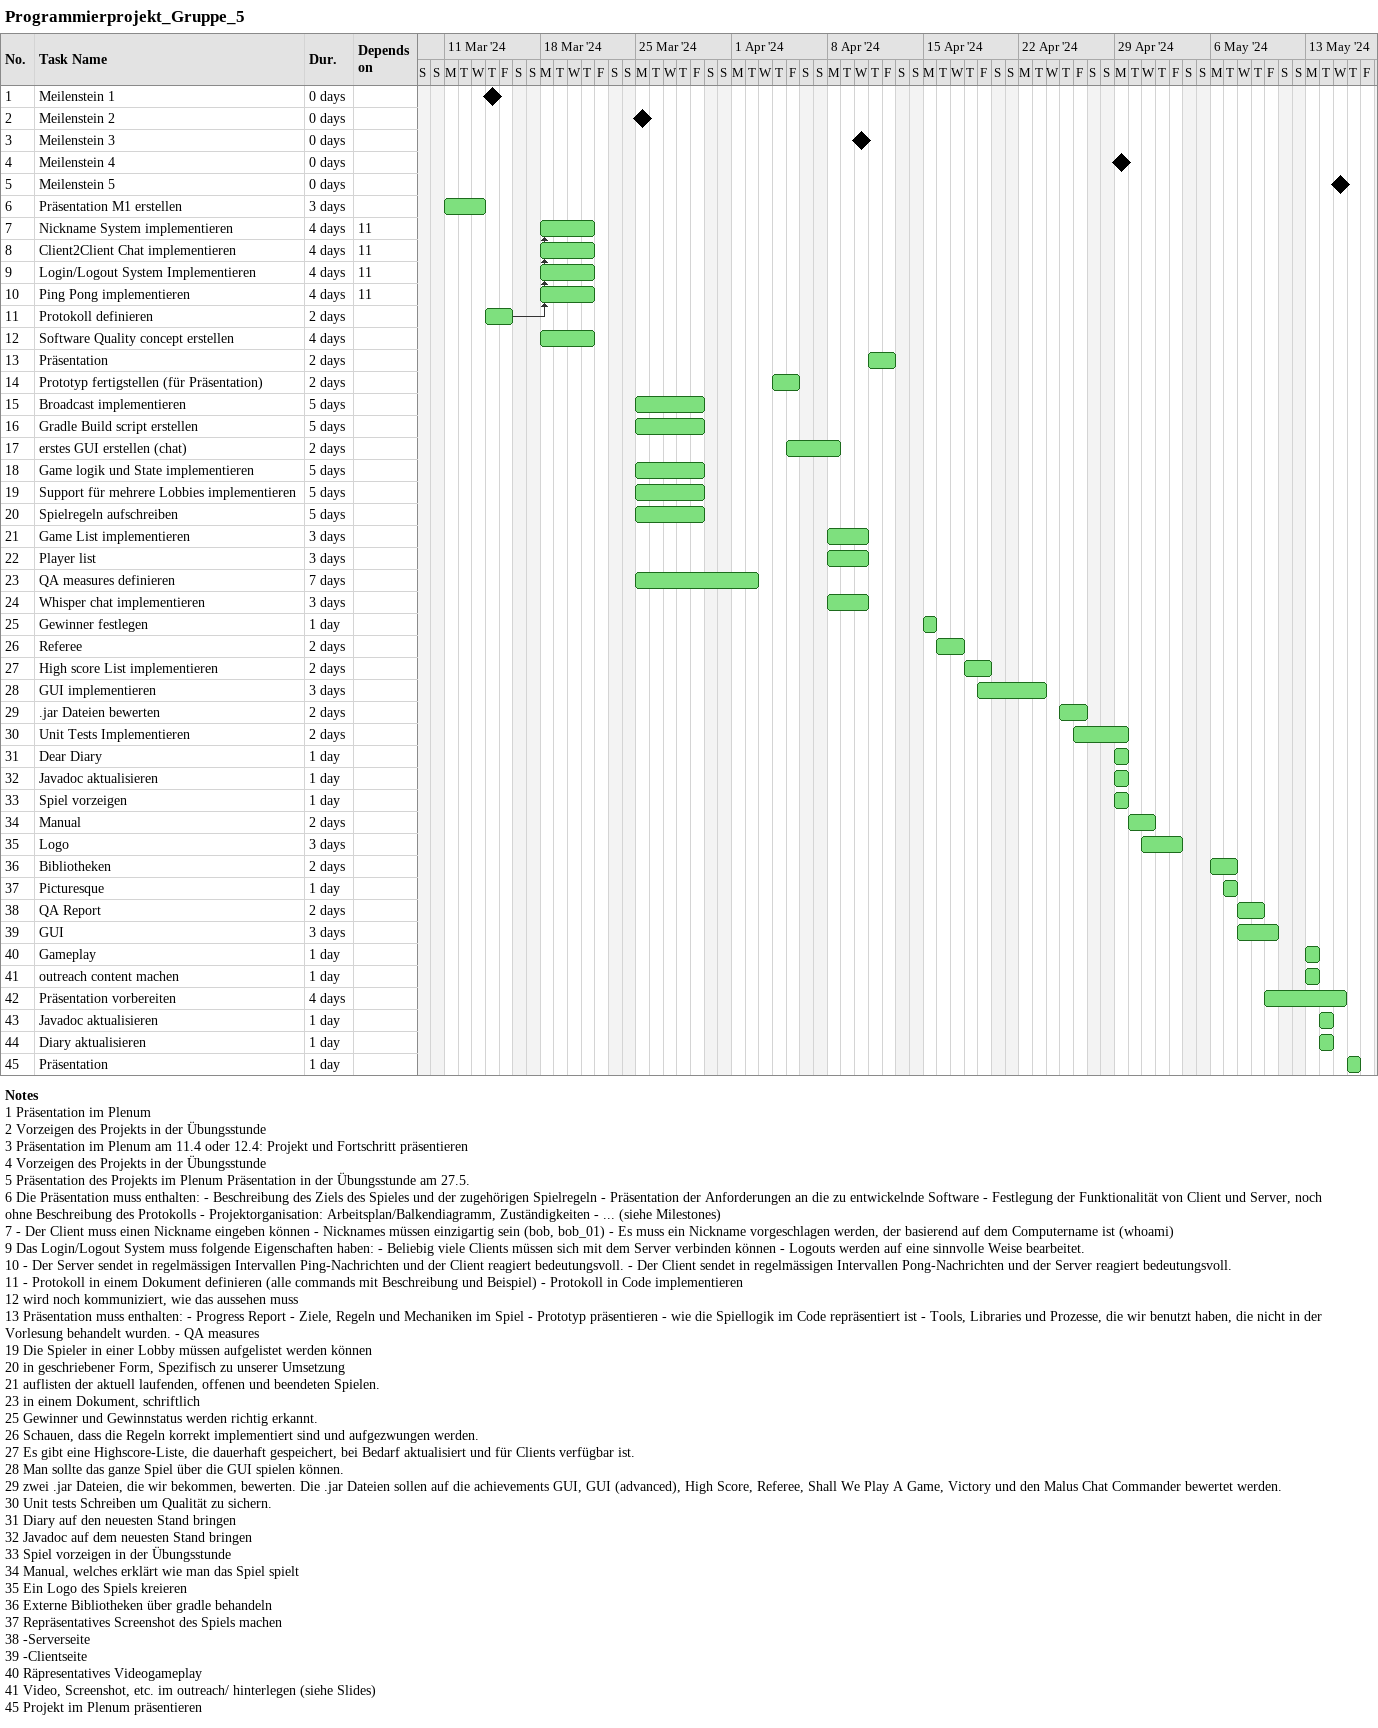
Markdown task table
Programmierprojekt_Gruppe_5

| ID | Task | Duration | Start | Finish | Predecessors |
|---|---|---|---|---|---|
| 1 | Meilenstein 1 | 0d | 2024-03-14 | 2024-03-14 |  |
| 2 | Meilenstein 2 | 0d | 2024-03-25 | 2024-03-25 |  |
| 3 | Meilenstein 3 | 0d | 2024-04-10 | 2024-04-10 |  |
| 4 | Meilenstein 4 | 0d | 2024-04-29 | 2024-04-29 |  |
| 5 | Meilenstein 5 | 0d | 2024-05-15 | 2024-05-15 |  |
| 6 | Präsentation M1 erstellen | 3d | 2024-03-11 | 2024-03-13 |  |
| 7 | Nickname System implementieren | 4d | 2024-03-18 | 2024-03-21 | 11 |
| 8 | Client2Client Chat implementieren | 4d | 2024-03-18 | 2024-03-21 | 11 |
| 9 | Login/Logout System Implementieren | 4d | 2024-03-18 | 2024-03-21 | 11 |
| 10 | Ping Pong implementieren | 4d | 2024-03-18 | 2024-03-21 | 11 |
| 11 | Protokoll definieren | 2d | 2024-03-14 | 2024-03-15 |  |
| 12 | Software Quality concept erstellen | 4d | 2024-03-18 | 2024-03-21 |  |
| 13 | Präsentation | 2d | 2024-04-11 | 2024-04-12 |  |
| 14 | Prototyp fertigstellen (für Präsentation) | 2d | 2024-04-04 | 2024-04-05 |  |
| 15 | Broadcast implementieren | 5d | 2024-03-25 | 2024-03-29 |  |
| 16 | Gradle Build script erstellen | 5d | 2024-03-25 | 2024-03-29 |  |
| 17 | erstes GUI erstellen (chat) | 2d | 2024-04-05 | 2024-04-08 |  |
| 18 | Game logik und State implementieren | 5d | 2024-03-25 | 2024-03-29 |  |
| 19 | Support für mehrere Lobbies implementieren | 5d | 2024-03-25 | 2024-03-29 |  |
| 20 | Spielregeln aufschreiben | 5d | 2024-03-25 | 2024-03-29 |  |
| 21 | Game List implementieren | 3d | 2024-04-08 | 2024-04-10 |  |
| 22 | Player list | 3d | 2024-04-08 | 2024-04-10 |  |
| 23 | QA measures definieren | 7d | 2024-03-25 | 2024-04-02 |  |
| 24 | Whisper chat implementieren | 3d | 2024-04-08 | 2024-04-10 |  |
| 25 | Gewinner festlegen | 1d | 2024-04-15 | 2024-04-15 |  |
| 26 | Referee | 2d | 2024-04-16 | 2024-04-17 |  |
| 27 | High score List implementieren | 2d | 2024-04-18 | 2024-04-19 |  |
| 28 | GUI implementieren | 3d | 2024-04-19 | 2024-04-23 |  |
| 29 | .jar Dateien bewerten | 2d | 2024-04-25 | 2024-04-26 |  |
| 30 | Unit Tests Implementieren | 2d | 2024-04-26 | 2024-04-29 |  |
| 31 | Dear Diary | 1d | 2024-04-29 | 2024-04-29 |  |
| 32 | Javadoc aktualisieren | 1d | 2024-04-29 | 2024-04-29 |  |
| 33 | Spiel vorzeigen | 1d | 2024-04-29 | 2024-04-29 |  |
| 34 | Manual | 2d | 2024-04-30 | 2024-05-01 |  |
| 35 | Logo | 3d | 2024-05-01 | 2024-05-03 |  |
| 36 | Bibliotheken | 2d | 2024-05-06 | 2024-05-07 |  |
| 37 | Picturesque | 1d | 2024-05-07 | 2024-05-07 |  |
| 38 | QA Report | 2d | 2024-05-08 | 2024-05-09 |  |
| 39 | GUI | 3d | 2024-05-08 | 2024-05-10 |  |
| 40 | Gameplay | 1d | 2024-05-13 | 2024-05-13 |  |
| 41 | outreach content machen | 1d | 2024-05-13 | 2024-05-13 |  |
| 42 | Präsentation vorbereiten | 4d | 2024-05-10 | 2024-05-15 |  |
| 43 | Javadoc aktualisieren | 1d | 2024-05-14 | 2024-05-14 |  |
| 44 | Diary aktualisieren | 1d | 2024-05-14 | 2024-05-14 |  |
| 45 | Präsentation | 1d | 2024-05-16 | 2024-05-16 |  |

Notes
- 1: Präsentation im Plenum
- 2: Vorzeigen des Projekts in der Übungsstunde
- 3: Präsentation im Plenum am 11.4 oder 12.4: Projekt und Fortschritt präsentieren
- 4: Vorzeigen des Projekts in der Übungsstunde
- 5: Präsentation des Projekts im Plenum Präsentation in der Übungsstunde am 27.5.
- 6: Die Präsentation muss enthalten: - Beschreibung des Ziels des Spieles und der zugehörigen Spielregeln - Präsentation der Anforderungen an die zu entwickelnde Software - Festlegung der Funktionalität von Client und Server, noch ohne Beschreibung des Protokolls - Projektorganisation: Arbeitsplan/Balkendiagramm, Zuständigkeiten - ... (siehe Milestones)
- 7: - Der Client muss einen Nickname eingeben können - Nicknames müssen einzigartig sein (bob, bob_01) - Es muss ein Nickname vorgeschlagen werden, der basierend auf dem Computername ist (whoami)
- 9: Das Login/Logout System muss folgende Eigenschaften haben: - Beliebig viele Clients müssen sich mit dem Server verbinden können - Logouts werden auf eine sinnvolle Weise bearbeitet.
- 10: - Der Server sendet in regelmässigen Intervallen Ping-Nachrichten und der Client reagiert bedeutungsvoll. - Der Client sendet in regelmässigen Intervallen Pong-Nachrichten und der Server reagiert bedeutungsvoll.
- 11: - Protokoll in einem Dokument definieren (alle commands mit Beschreibung und Beispiel) - Protokoll in Code implementieren
- 12: wird noch kommuniziert, wie das aussehen muss
- 13: Präsentation muss enthalten: - Progress Report - Ziele, Regeln und Mechaniken im Spiel - Prototyp präsentieren - wie die Spiellogik im Code repräsentiert ist - Tools, Libraries und Prozesse, die wir benutzt haben, die nicht in der Vorlesung behandelt wurden. - QA measures
- 19: Die Spieler in einer Lobby müssen aufgelistet werden können
- 20: in geschriebener Form, Spezifisch zu unserer Umsetzung
- 21: auflisten der aktuell laufenden, offenen und beendeten Spielen.
- 23: in einem Dokument, schriftlich
- 25: Gewinner und Gewinnstatus werden richtig erkannt.
- 26: Schauen, dass die Regeln korrekt implementiert sind und aufgezwungen werden.
- 27: Es gibt eine Highscore-Liste, die dauerhaft gespeichert, bei Bedarf aktualisiert und für Clients verfügbar ist.
- 28: Man sollte das ganze Spiel über die GUI spielen können.
- 29: zwei .jar Dateien, die wir bekommen, bewerten. Die .jar Dateien sollen auf die achievements GUI, GUI (advanced), High Score, Referee, Shall We Play A Game, Victory und den Malus Chat Commander bewertet werden.
- 30: Unit tests Schreiben um Qualität zu sichern.
- 31: Diary auf den neuesten Stand bringen
- 32: Javadoc auf dem neuesten Stand bringen
- 33: Spiel vorzeigen in der Übungsstunde
- 34: Manual, welches erklärt wie man das Spiel spielt
- 35: Ein Logo des Spiels kreieren
- 36: Externe Bibliotheken über gradle behandeln
- 37: Repräsentatives Screenshot des Spiels machen
- 38: -Serverseite
- 39: -Clientseite
- 40: Räpresentatives Videogameplay
- 41: Video, Screenshot, etc. im outreach/ hinterlegen (siehe Slides)
- 45: Projekt im Plenum präsentieren
